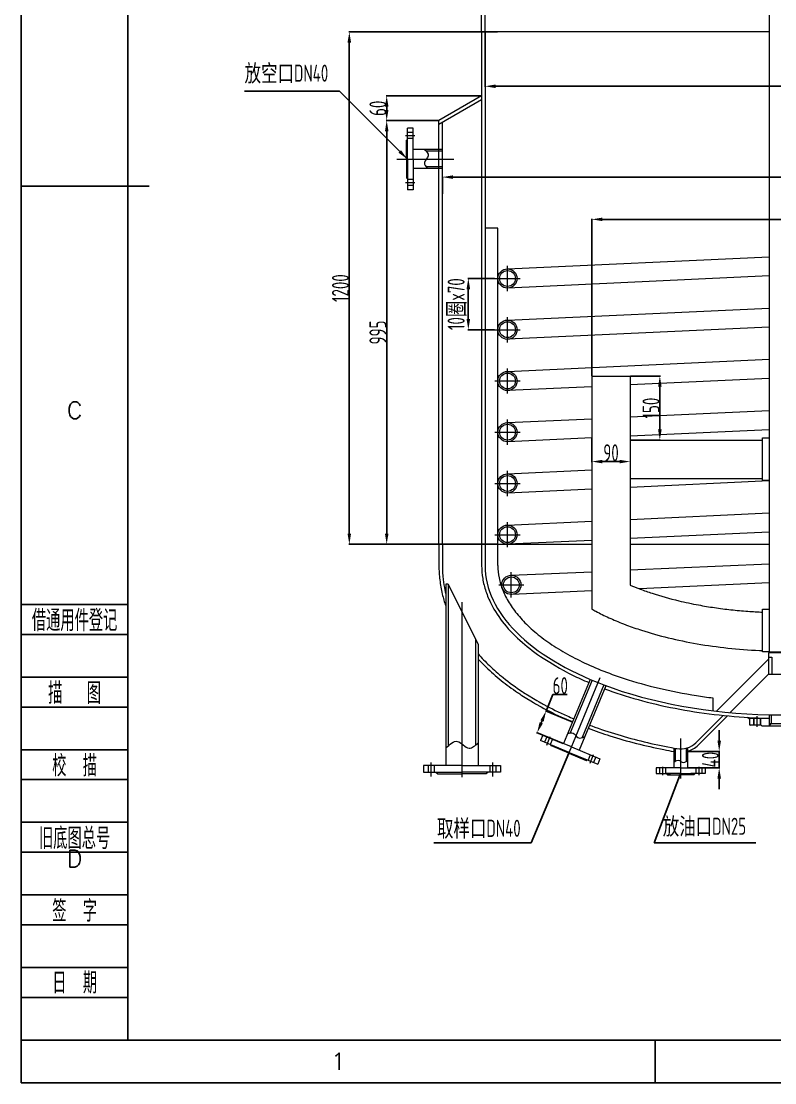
# Model space of a CAD drawing. Header units: millimetres. Extents: x 18684 to 24624, y -156 to 4044.
# Drawn here: x 18684 to 20449, y -156 to 2330 of the extents above; entities that cross this region are included whole.
import ezdxf
from ezdxf.enums import TextEntityAlignment as Align

# ---------------------------------------------------------------- set-up
doc = ezdxf.new("R2010")
doc.units = ezdxf.units.MM
doc.header["$LTSCALE"] = 100
doc.linetypes.add('DASHDOT2', pattern=[12.7, 6.35, -3.175, 0, -3.175])
doc.linetypes.add('HIDDEN2', pattern=[4.7625, 3.175, -1.5875])
doc.layers.get('0').update_dxf_attribs({"lineweight": 20})
for name, color, linetype in [('1轮廓实线层', 7, 'Continuous'), ('2细线层', 4, 'Continuous'), ('6文字层', 3, 'Continuous'), ('图框层', 7, 'Continuous'), ('消隐层', 5, 'Continuous')]:
    doc.layers.add(name, color=color, linetype=linetype)
for name, color, linetype, lineweight in [('中心线', 1, 'DASHDOT2', 13), ('标注线', 140, 'Continuous', 13), ('虚线', 8, 'HIDDEN2', 15)]:
    doc.layers.add(name, color=color, linetype=linetype, lineweight=lineweight)
doc.styles.add('PC_TEXTSTYLE', font='isocp.shx', dxfattribs={"width": 0.8, "bigfont": 'hzfs.shx'})
doc.styles.get("Standard").update_dxf_attribs({"font": 'isocp.shx', "width": 0.707, "bigfont": 'hztxt.shx'})
doc.styles.add('TH_GBDIM', font='romans.shx', dxfattribs={"width": 0.8, "bigfont": 'gbcbig.shx'})
doc.dimstyles.new('ISO-20', dxfattribs={"dimtxt": 20, "dimasz": 13, "dimexe": 1.25, "dimexo": 0.625, "dimtad": 1, "dimtoh": 1, "dimtxsty": 'Standard', "dimcen": 2.5, "dimadec": 0, "dimazin": 0, "dimtfac": 1, "dimtmove": 0, "dimatfit": 3, "dimfxl": 0, "dimarcsym": 0})
doc.dimstyles.new('ISO-30', dxfattribs={"dimtxt": 40, "dimasz": 25, "dimexe": 1.25, "dimexo": 0.625, "dimtad": 1, "dimtoh": 1, "dimtxsty": 'Standard', "dimcen": 2.5, "dimadec": 0, "dimazin": 0, "dimtfac": 1, "dimtmove": 0, "dimatfit": 3, "dimfxl": 0, "dimarcsym": 0})

# ---------------------------------------------------------------- blocks, each defined once
blk = doc.blocks.new('PC_FJL_BLOCK')
at = {"layer": '2细线层'}
for p, q in [((-25, 102), (0, 102)), ((-25, 95), (0, 95)), ((-25, 85), (0, 85)), ((-25, 78), (0, 78)), ((-25, 68), (0, 68)), ((-25, 61), (0, 61)), ((-25, 51), (0, 51)), ((-25, 44), (0, 44)), ((-25, 34), (0, 34)), ((-25, 27), (0, 27)), ((-25, 17), (0, 17)), ((-25, 10), (0, 10)), ((-25, 0), (0, 0))]:
    blk.add_line(p, q, dxfattribs=at)
at = {"layer": '6文字层', "color": 3, "style": 'PC_TEXTSTYLE'}
for s, width, p in [('借通用件登记', 0.667, (-12.5, 98.5)), ('描   图', 0.6667, (-12.5, 81.5)), ('校  描', 0.667, (-12.5, 64.5)), ('旧底图总号', 0.667, (-12.5, 47.5)), ('签  字', 0.667, (-12.5, 30.5)), ('日  期', 0.667, (-12.49, 13.6))]:
    blk.add_text(s, height=5, dxfattribs=dict(at, width=width)).set_placement(p, align=Align.MIDDLE)
at = {"layer": '6文字层', "style": 'PC_TEXTSTYLE'}
for tag, width, p, p2 in [('借通用件登记', 0.671328, (-23.44, 86.36), (-1.25, 86.36)), ('描图', 2.120922, (-23.44, 69.36), (-1.25, 69.36)), ('校图', 2.149976, (-23.75, 52.06), (-1.25, 52.06)), ('旧底图总号', 0.761452, (-22.84, 35.67), (-1.86, 35.67)), ('签字', 2.026939, (-23.14, 18.37), (-1.56, 18.37)), ('日期', 1.89999, (-22.84, 1.37), (-2.17, 1.37))]:
    blk.add_attdef(tag, text='', height=5, dxfattribs=dict(at, width=width)).set_placement(p, p2, align=Align.FIT)
blk = doc.blocks.new('*D254')
at = {"layer": 'Defpoints', "color": 0}
for p in [(19793.1, 1727.4), (19731, 1607.4), (19793.1, 1607.4)]:
    blk.add_point(p, dxfattribs=at)
at = {"layer": '标注线', "color": 0, "lineweight": -2}
for p, q in [((19792.5, 1727.4), (19729.8, 1727.4)), ((19731, 1702.4), (19731, 1632.4)), ((19792.5, 1607.4), (19729.8, 1607.4))]:
    blk.add_line(p, q, dxfattribs=at)
at = {"layer": '标注线', "color": 0}
for points in [[(19726.8, 1702.4), (19735.2, 1702.4), (19731, 1727.4)], [(19726.8, 1632.4), (19735.2, 1632.4), (19731, 1607.4)]]:
    blk.add_solid(points, dxfattribs=at)
at = {"layer": '标注线', "color": 0, "insert": (19704.6, 1667.4), "char_height": 40, "attachment_point": 5, "rotation": 90}
blk.add_mtext('10{\\fSimSun|b0|i0|c134|p54;圈}x70', dxfattribs=at)
blk = doc.blocks.new('*D252')
at = {"layer": 'Defpoints', "color": 0}
for p in [(20110.2, 1499), (20110.2, 1349), (20179.5, 1349)]:
    blk.add_point(p, dxfattribs=at)
at = {"layer": '标注线', "color": 0, "lineweight": -2}
for p, q in [((20110.8, 1499), (20180.8, 1499)), ((20179.5, 1474), (20179.5, 1374)), ((20110.8, 1349), (20180.8, 1349))]:
    blk.add_line(p, q, dxfattribs=at)
at = {"layer": '标注线', "color": 0}
for points in [[(20175.4, 1474), (20183.7, 1474), (20179.5, 1499)], [(20175.4, 1374), (20183.7, 1374), (20179.5, 1349)]]:
    blk.add_solid(points, dxfattribs=at)
at = {"layer": '标注线', "color": 0, "insert": (20158.9, 1424), "char_height": 40, "attachment_point": 5, "rotation": 90}
blk.add_mtext('150', dxfattribs=at)
blk = doc.blocks.new('*D264')
at = {"layer": 'Defpoints', "color": 0}
for p in [(20020.2, 1354), (20110.2, 1298.6), (20110.2, 1298.6)]:
    blk.add_point(p, dxfattribs=at)
at = {"layer": '标注线', "color": 0, "lineweight": -2}
for p, q in [((20020.2, 1353.4), (20020.2, 1297.4)), ((20045.2, 1298.6), (20085.2, 1298.6)), ((20110.2, 1299.2), (20110.2, 1299.9))]:
    blk.add_line(p, q, dxfattribs=at)
at = {"layer": '标注线', "color": 0}
for points in [[(20045.2, 1302.8), (20045.2, 1294.5), (20020.2, 1298.6)], [(20085.2, 1302.8), (20085.2, 1294.5), (20110.2, 1298.6)]]:
    blk.add_solid(points, dxfattribs=at)
at = {"layer": '标注线', "color": 0, "insert": (20065.2, 1319.2), "char_height": 40, "attachment_point": 5}
blk.add_mtext('90', dxfattribs=at)
blk = doc.blocks.new('*D263')
at = {"layer": 'Defpoints', "color": 0}
for p in [(20920.2, 1865.9), (20020.2, 1499), (20920.2, 1499)]:
    blk.add_point(p, dxfattribs=at)
at = {"layer": '标注线', "color": 0, "lineweight": -2}
for p, q in [((20020.2, 1499.7), (20020.2, 1867.1)), ((20045.2, 1865.9), (20895.2, 1865.9)), ((20920.2, 1499.7), (20920.2, 1867.1))]:
    blk.add_line(p, q, dxfattribs=at)
at = {"layer": '标注线', "color": 0}
for points in [[(20045.2, 1870), (20045.2, 1861.7), (20020.2, 1865.9)], [(20895.2, 1870), (20895.2, 1861.7), (20920.2, 1865.9)]]:
    blk.add_solid(points, dxfattribs=at)
at = {"layer": '标注线', "color": 0, "insert": (20642.6, 1886.5), "char_height": 40, "attachment_point": 5}
blk.add_mtext('900', dxfattribs=at)
blk = doc.blocks.new('*D251')
at = {"layer": 'Defpoints', "color": 0}
for p in [(19661.5, 2097.2), (19539.8, 1104.9), (19625.3, 1104.9)]:
    blk.add_point(p, dxfattribs=at)
at = {"layer": '标注线', "color": 0, "lineweight": -2}
for p, q in [((19660.9, 2097.2), (19538.6, 2097.2)), ((19539.8, 2072.2), (19539.8, 1129.9)), ((19624.6, 1104.9), (19538.6, 1104.9))]:
    blk.add_line(p, q, dxfattribs=at)
at = {"layer": '标注线', "color": 0}
for points in [[(19535.7, 2072.2), (19544, 2072.2), (19539.8, 2097.2)], [(19535.7, 1129.9), (19544, 1129.9), (19539.8, 1104.9)]]:
    blk.add_solid(points, dxfattribs=at)
at = {"layer": '标注线', "color": 0, "insert": (19519.2, 1601), "char_height": 40, "attachment_point": 5, "rotation": 90}
blk.add_mtext('995', dxfattribs=at)
blk = doc.blocks.new('*D250')
at = {"layer": 'Defpoints', "color": 0}
for p in [(21270.2, 1964.9), (19670.2, 1924.6), (21270.2, 1924.6)]:
    blk.add_point(p, dxfattribs=at)
at = {"layer": '标注线', "color": 0, "lineweight": -2}
for p, q in [((19670.2, 1925.3), (19670.2, 1966.1)), ((19695.2, 1964.9), (21245.2, 1964.9)), ((21270.2, 1925.3), (21270.2, 1966.1))]:
    blk.add_line(p, q, dxfattribs=at)
at = {"layer": '标注线', "color": 0}
for points in [[(19695.2, 1969), (19695.2, 1960.7), (19670.2, 1964.9)], [(21245.2, 1969), (21245.2, 1960.7), (21270.2, 1964.9)]]:
    blk.add_solid(points, dxfattribs=at)
at = {"layer": '标注线', "color": 0, "insert": (20615.4, 1985.5), "char_height": 40, "attachment_point": 5}
blk.add_mtext('%%c1600', dxfattribs=at)
blk = doc.blocks.new('*D262')
at = {"layer": 'Defpoints', "color": 0}
for p in [(19539.8, 2154.9), (19762.2, 2154.9), (19662.2, 2097.2)]:
    blk.add_point(p, dxfattribs=at)
at = {"layer": '标注线', "color": 0, "lineweight": -2}
for p, q in [((19761.5, 2154.9), (19538.6, 2154.9)), ((19539.8, 2122.2), (19539.8, 2129.9)), ((19661.5, 2097.2), (19538.6, 2097.2))]:
    blk.add_line(p, q, dxfattribs=at)
at = {"layer": '标注线', "color": 0}
for points in [[(19535.7, 2129.9), (19544, 2129.9), (19539.8, 2154.9)], [(19535.7, 2122.2), (19544, 2122.2), (19539.8, 2097.2)]]:
    blk.add_solid(points, dxfattribs=at)
at = {"layer": '标注线', "color": 0, "insert": (19519.2, 2126), "char_height": 40, "attachment_point": 5, "rotation": 90}
blk.add_mtext('60', dxfattribs=at)
blk = doc.blocks.new('*D261')
at = {"layer": 'Defpoints', "color": 0}
for p in [(19452.3, 2304.9), (19800.2, 2304.9), (19800.2, 1104.9)]:
    blk.add_point(p, dxfattribs=at)
at = {"layer": '标注线', "color": 0, "lineweight": -2}
for p, q in [((19799.5, 2304.9), (19451, 2304.9)), ((19452.3, 1129.9), (19452.3, 2279.9)), ((19799.5, 1104.9), (19451, 1104.9))]:
    blk.add_line(p, q, dxfattribs=at)
at = {"layer": '标注线', "color": 0}
for points in [[(19448.1, 2279.9), (19456.4, 2279.9), (19452.3, 2304.9)], [(19448.1, 1129.9), (19456.4, 1129.9), (19452.3, 1104.9)]]:
    blk.add_solid(points, dxfattribs=at)
at = {"layer": '标注线', "color": 0, "insert": (19431.6, 1704.9), "char_height": 40, "attachment_point": 5, "rotation": 90}
blk.add_mtext('1200', dxfattribs=at)
blk = doc.blocks.new('*D260')
at = {"layer": 'Defpoints', "color": 0}
for p in [(19770.2, 2304.9), (21170.2, 2304.9), (21170.2, 2177.6)]:
    blk.add_point(p, dxfattribs=at)
at = {"layer": '标注线', "color": 0, "lineweight": -2}
for p, q in [((19770.2, 2304.3), (19770.2, 2176.3)), ((21170.2, 2304.3), (21170.2, 2176.3)), ((19795.2, 2177.6), (21145.2, 2177.6))]:
    blk.add_line(p, q, dxfattribs=at)
at = {"layer": '标注线', "color": 0}
for points in [[(19795.2, 2181.7), (19795.2, 2173.4), (19770.2, 2177.6)], [(21145.2, 2181.7), (21145.2, 2173.4), (21170.2, 2177.6)]]:
    blk.add_solid(points, dxfattribs=at)
at = {"layer": '标注线', "color": 0, "insert": (20613.1, 2198.2), "char_height": 40, "attachment_point": 5}
blk.add_mtext('%%c1400', dxfattribs=at)
blk = doc.blocks.new('*D258')
at = {"layer": 'Defpoints', "color": 0}
for p in [(20244.3, 619.9), (20318.5, 619.9), (20244.3, 581.3)]:
    blk.add_point(p, dxfattribs=at)
at = {"layer": '标注线', "color": 0, "lineweight": -2}
for p, q in [((20318.5, 644.9), (20318.5, 669.9)), ((20244.9, 619.9), (20319.8, 619.9)), ((20318.5, 581.3), (20318.5, 619.9)), ((20244.9, 581.3), (20319.8, 581.3)), ((20318.5, 556.3), (20318.5, 531.3))]:
    blk.add_line(p, q, dxfattribs=at)
at = {"layer": '标注线', "color": 0}
for points in [[(20314.4, 644.9), (20322.7, 644.9), (20318.5, 619.9)], [(20314.4, 556.3), (20322.7, 556.3), (20318.5, 581.3)]]:
    blk.add_solid(points, dxfattribs=at)
at = {"layer": '标注线', "color": 0, "insert": (20297.9, 600.6), "char_height": 40, "attachment_point": 5, "rotation": 90}
blk.add_mtext('40', dxfattribs=at)
blk = doc.blocks.new('*D257')
at = {"layer": 'Defpoints', "color": 0}
for p in [(19913.1, 714.3), (19974.8, 688.7), (19953.8, 638.2)]:
    blk.add_point(p, dxfattribs=at)
at = {"layer": '标注线', "color": 0, "lineweight": -2}
for p, q in [((19913.1, 714.3), (19929.2, 753.2)), ((19929.2, 753.2), (19962.7, 753.2)), ((19974.2, 689), (19912, 714.8)), ((19901.7, 686.8), (19903.6, 691.2)), ((19953.2, 638.4), (19891, 664.2))]:
    blk.add_line(p, q, dxfattribs=at)
at = {"layer": '标注线', "color": 0}
for points in [[(19899.7, 692.8), (19907.4, 689.6), (19913.1, 714.3)], [(19897.9, 688.4), (19905.6, 685.2), (19892.2, 663.7)]]:
    blk.add_solid(points, dxfattribs=at)
at = {"layer": '标注线', "color": 0, "insert": (19946.3, 773.8), "char_height": 40, "attachment_point": 5}
blk.add_mtext('60', dxfattribs=at)

msp = doc.modelspace()

# ---------------------------------------------------------------- linework, layer by layer
for p, q in [((20435.152, 2953.592), (20435.152, 852.752)), ((19762.152, 2304.912), (19762.152, 1104.912)), ((20435.152, 2304.912), (19762.152, 2304.912)), ((19770.152, 2304.912), (19770.152, 1104.912)), ((19762.152, 2154.912), (19662.152, 2097.177)), ((19762.152, 2145.675), (19662.152, 2087.94)), ((19662.152, 1104.912), (19662.152, 2097.177)), ((19670.152, 1104.912), (19670.152, 2092.559)), ((19602.153, 2079.675), (19588.153, 2079.675)), ((19588.153, 2007.175), (19588.153, 2079.675)), ((19602.153, 2007.175), (19602.153, 2079.675)), ((19586.153, 2051.175), (19588.153, 2053.175)), ((19586.153, 2007.175), (19586.153, 2051.175)), ((19670.152, 2029.675), (19602.153, 2029.675)), ((19670.152, 2025.675), (19632.347, 2025.675)), ((19586.153, 2007.175), (19586.153, 1963.175)), ((19588.153, 2007.175), (19588.153, 1934.675)), ((19602.153, 2007.175), (19602.153, 1934.675)), ((19670.152, 1984.675), (19602.153, 1984.675)), ((19670.152, 1988.675), (19632.613, 1988.675)), ((19586.153, 1963.175), (19588.153, 1961.175)), ((19602.153, 1934.675), (19588.153, 1934.675)), ((19800.152, 1845.03), (19770.152, 1845.03)), ((19800.152, 1054.912), (19800.152, 1845.03)), ((19822.652, 1749.912), (20435.152, 1778.291)), ((20435.152, 1733.278), (19823.694, 1704.936)), ((19822.652, 1629.912), (20435.152, 1658.291)), ((20435.152, 1613.278), (19823.694, 1584.936)), ((19822.652, 1509.912), (20435.152, 1538.291)), ((20020.152, 1499.041), (20110.152, 1499.041)), ((20020.152, 1499.041), (20020.152, 953.318)), ((20110.152, 1499.041), (20110.152, 1009.55)), ((20435.152, 1493.278), (20110.152, 1478.214)), ((20020.152, 1474.042), (19823.694, 1464.936)), ((20110.152, 1403.233), (20435.152, 1418.291)), ((19822.652, 1389.912), (20020.152, 1399.063)), ((20435.152, 1373.278), (20110.152, 1358.214)), ((20020.152, 1354.042), (19823.694, 1344.936)), ((20110.152, 1349.041), (20420.152, 1349.041)), ((20420.152, 1254.041), (20420.152, 1354.041)), ((20420.152, 1354.041), (20435.152, 1354.041)), ((19822.652, 1269.912), (20020.152, 1279.063)), ((20110.152, 1259.041), (20420.152, 1259.041)), ((20435.152, 1253.278), (20110.152, 1238.214)), ((20435.152, 1254.041), (20420.152, 1254.041)), ((20020.152, 1234.042), (19823.694, 1224.936)), ((20110.152, 1163.233), (20435.152, 1178.291)), ((19822.652, 1149.912), (20020.152, 1159.063)), ((20435.152, 1133.278), (20110.152, 1118.214)), ((19662.152, 1104.912), (20020.152, 1104.912)), ((20020.152, 1114.042), (19823.694, 1104.936)), ((20110.152, 1104.912), (20435.152, 1104.912)), ((20110.152, 1044.798), (20435.152, 1059.351)), ((19831.666, 1032.327), (20020.152, 1040.768)), ((19684.152, 1011.879), (19678.152, 1011.879)), ((19678.152, 1011.879), (19678.152, 587.07)), ((19684.152, 1011.879), (19754.152, 869.917)), ((19684.152, 1011.879), (19684.152, 633.024)), ((20020.152, 995.748), (19832.707, 987.352)), ((20435.152, 1014.339), (20131.498, 1000.736)), ((20420.152, 952.752), (20435.152, 952.752)), ((20420.152, 852.752), (20420.152, 952.752)), ((19748.152, 882.085), (19748.152, 634.564)), ((19754.152, 869.917), (19754.152, 587.07)), ((20435.152, 852.752), (20420.152, 852.752)), ((20434.152, 850.752), (20434.152, 800.752)), ((20437.152, 850.752), (20434.152, 850.752)), ((20435.152, 852.752), (20505.152, 852.752)), ((20437.152, 850.752), (20435.152, 852.752)), ((20485.152, 850.752), (20437.152, 850.752)), ((20434.152, 836.107), (20312.007, 713.961)), ((20434.152, 840.752), (20442.152, 840.752)), ((20442.152, 840.752), (20442.152, 800.752)), ((20434.152, 800.752), (20344.04, 710.639)), ((20434.152, 800.752), (20470.152, 800.752)), ((20016.102, 788.53), (19953.824, 638.154)), ((20020.708, 786.584), (19969.544, 663.044)), ((20053.275, 773.748), (19990.78, 622.849)), ((20048.589, 775.5), (19997.508, 652.162)), ((20303.451, 745.212), (20303.451, 714.982)), ((20327.514, 704.213), (20263.613, 640.312)), ((20337.803, 703.189), (20269.27, 634.655)), ((20390.152, 694.348), (20385.003, 699.497)), ((20390.152, 697.348), (20435.152, 697.348)), ((20390.152, 682.348), (20390.152, 697.348)), ((20400.452, 681.348), (20400.452, 697.348)), ((20414.852, 681.348), (20414.852, 697.348)), ((20435.152, 705.35), (20505.152, 705.35)), ((20435.152, 705.35), (20435.152, 679.348)), ((20440.152, 705.35), (20440.152, 684.348)), ((20417.152, 681.348), (20391.152, 681.348)), ((20419.152, 679.348), (20417.152, 681.348)), ((20470.152, 679.348), (20419.152, 679.348)), ((20505.152, 684.348), (20435.152, 684.348)), ((20435.152, 679.348), (20440.152, 684.348)), ((19905.319, 658.243), (19899.962, 645.308)), ((19972.302, 630.502), (19905.319, 658.243)), ((19966.945, 617.567), (19899.962, 645.308)), ((19925.528, 632.555), (19924.445, 635.168)), ((19966.18, 615.719), (19925.528, 632.555)), ((19972.302, 630.502), (20039.284, 602.761)), ((20212.254, 627.742), (20212.254, 581.298)), ((20215.254, 627.198), (20215.254, 596.65)), ((20241.262, 627.388), (20241.262, 596.183)), ((20244.262, 628.298), (20244.262, 581.298)), ((19966.18, 615.719), (20006.831, 598.883)), ((19966.945, 617.567), (20033.927, 589.826)), ((20006.831, 598.883), (20009.444, 599.966)), ((20039.284, 602.761), (20033.927, 589.826)), ((19626.152, 587.07), (19626.152, 571.07)), ((19716.152, 587.07), (19626.152, 587.07)), ((19716.152, 587.07), (19806.152, 587.07)), ((19806.152, 587.07), (19806.152, 571.07)), ((20170.758, 581.298), (20170.758, 568.298)), ((20228.258, 581.298), (20170.758, 581.298)), ((20228.258, 581.298), (20285.758, 581.298)), ((20285.758, 581.298), (20285.758, 568.298)), ((19626.152, 571.07), (19716.152, 571.07)), ((19655.152, 571.07), (19659.925, 567.298)), ((19659.925, 567.298), (19716.152, 567.298)), ((19806.152, 571.07), (19716.152, 571.07)), ((19772.38, 567.298), (19716.152, 567.298)), ((19777.152, 571.07), (19772.38, 567.298)), ((20170.758, 568.298), (20204.228, 568.298)), ((20194.258, 568.298), (20197.258, 565.298)), ((20228.258, 568.298), (20194.258, 568.298)), ((20197.258, 565.298), (20228.258, 565.298)), ((20228.258, 568.298), (20262.258, 568.298)), ((20259.258, 565.298), (20228.258, 565.298)), ((20285.758, 568.298), (20252.287, 568.298)), ((20262.258, 568.298), (20259.258, 565.298))]:
    msp.add_line(p, q)
for points in [[(19762.152, 2304.912), (19762.152, 2354.912)], [(19770.152, 2304.912), (19770.152, 2354.912)], [(19662.152, 1104.912), (19662.152, 1054.912)], [(19670.152, 1104.912), (19670.152, 1054.912)], [(19762.152, 1104.912), (19762.152, 1054.912)], [(19770.152, 1104.912), (19770.152, 1054.912)]]:
    msp.add_lwpolyline(points)
for centre, radius in [((19822.652, 1727.412), 22.5), ((19822.652, 1727.412), 18.5), ((19822.652, 1607.412), 22.5), ((19822.652, 1607.412), 18.5), ((19822.652, 1487.412), 22.5), ((19822.652, 1487.412), 18.5), ((19822.652, 1367.412), 22.5), ((19822.652, 1367.412), 18.5), ((19822.652, 1247.412), 22.5), ((19822.652, 1247.412), 18.5), ((19822.652, 1127.412), 22.5), ((19822.652, 1127.412), 18.5), ((19831.666, 1009.827), 22.5), ((19831.666, 1009.827), 18.5)]:
    msp.add_circle(centre, radius)
for centre, radius, start, end in [((20391.152, 682.348), 1, 180, 270), ((20228.258, 675.668), 50, 259.981808, 315), ((20228.254, 675.674), 58.007, 286.019481, 314.998192)]:
    msp.add_arc(centre, radius, start, end)
for major_axis, ratio, start_param, end_param in [((700, 0.009), 0.49999235, 3.1415656, 4.06608662), ((-700, 0), 0.5, 0.92450073, 1.52077547)]:
    msp.add_ellipse((20470.152, 1054.912), major_axis=major_axis, ratio=ratio, start_param=start_param, end_param=end_param)
for points, knots in [([(19662.152, 1054.912), (19662.152, 1043.744), (19662.815, 1032.588), (19665.447, 1010.372), (19667.424, 999.316), (19672.275, 978.974), (19674.996, 969.641), (19678.152, 960.464)], [0, 0, 0, 0, 0.059168506, 0.059168506, 0.118664747, 0.118664747, 0.170311596, 0.170311596, 0.170311596, 0.170311596]), ([(19670.152, 1054.912), (19670.152, 1044.03), (19670.8, 1033.158), (19673.063, 1014.104), (19674.416, 1005.889), (19676.754, 994.77), (19677.429, 991.795), (19678.152, 988.832)], [0, 0, 0, 0, 0.059332712, 0.059332712, 0.104716793, 0.104716793, 0.121382184, 0.121382184, 0.121382184, 0.121382184]), ([(19762.152, 1054.912), (19762.152, 1044.796), (19762.992, 1034.681), (19766.339, 1014.545), (19768.846, 1004.525), (19775.493, 984.668), (19779.633, 974.831), (19792.653, 949.201), (19802.873, 933.626), (19827.325, 903.429), (19841.558, 888.806), (19872.356, 861.952), (19888.615, 849.623), (19906.301, 837.866)], [0, 0, 0, 0, 0.082917132, 0.082917132, 0.165834265, 0.165834265, 0.248751397, 0.248751397, 0.384707001, 0.384707001, 0.520662604, 0.520662604, 0.644874141, 0.644874141, 0.644874141, 0.644874141]), ([(19800.152, 1054.912), (19800.152, 1045.337), (19801.098, 1035.761), (19804.918, 1016.537), (19807.796, 1006.888), (19815.571, 987.522), (19820.47, 977.805), (19832.359, 958.393), (19839.349, 948.7), (19855.431, 929.478), (19864.523, 919.951), (19884.759, 901.22), (19895.902, 892.017), (19920.144, 874.082), (19933.242, 865.351), (19961.26, 848.493), (19976.18, 840.366), (20007.685, 824.834), (20024.27, 817.427), (20058.928, 803.434), (20077.001, 796.846), (20121.856, 782.144), (20149.253, 774.458), (20206.017, 761.027), (20235.384, 755.281), (20277.996, 748.603), (20290.675, 746.816), (20303.451, 745.212)], [0, 0, 0, 0, 0.09905282, 0.09905282, 0.19810564, 0.19810564, 0.29715846, 0.29715846, 0.39621128, 0.39621128, 0.4952641, 0.4952641, 0.59431692, 0.59431692, 0.69336974, 0.69336974, 0.79242256, 0.79242256, 0.89147538, 0.89147538, 0.9905282, 0.9905282, 1.12879488, 1.12879488, 1.26706155, 1.26706155, 1.32484203, 1.32484203, 1.32484203, 1.32484203]), ([(20110.152, 1009.55), (20117.54, 1006.208), (20123.737, 1003.71), (20131.183, 1000.855), (20132.232, 1000.456), (20133.286, 1000.059)], [4.0102905279, 4.0102905279, 4.0102905279, 4.0102905279, 4.0582686146, 4.0582686146, 4.066086618, 4.066086618, 4.066086618, 4.066086618]), ([(20133.289, 1000.057), (20142.292, 996.662), (20151.698, 993.35), (20180.979, 983.768), (20201.942, 977.845), (20238.901, 969.011), (20254.302, 965.742), (20282.349, 960.529), (20294.836, 958.452), (20320.21, 954.72), (20333.093, 953.065), (20359.154, 950.202), (20372.334, 948.992), (20397.206, 947.157), (20408.871, 946.476), (20420.581, 945.974)], [0.924500729, 0.924500729, 0.924500729, 0.924500729, 0.991273015, 0.991273015, 1.124817587, 1.124817587, 1.214893768, 1.214893768, 1.284687968, 1.284687968, 1.354482168, 1.354482168, 1.424276369, 1.424276369, 1.485175753, 1.485175753, 1.485175753, 1.485175753]), ([(20020.152, 953.318), (20023.286, 951.552), (20026.492, 949.793), (20039.384, 942.906), (20049.612, 937.847), (20071.201, 927.989), (20082.562, 923.19), (20096.781, 917.653), (20099.143, 916.748), (20101.525, 915.849)], [3.867231983, 3.867231983, 3.867231983, 3.867231983, 3.893941943, 3.893941943, 3.972288157, 3.972288157, 4.050634372, 4.050634372, 4.066086618, 4.066086618, 4.066086618, 4.066086618]), ([(20101.527, 915.848), (20112.815, 911.591), (20124.544, 907.492), (20156.56, 897.161), (20177.517, 891.25), (20221.129, 880.638), (20243.785, 875.939), (20290.357, 867.892), (20314.273, 864.545), (20362.915, 859.297), (20387.64, 857.396), (20415.077, 856.126), (20417.614, 856.016), (20420.152, 855.914)], [0.924500729, 0.924500729, 0.924500729, 0.924500729, 0.997734761, 0.997734761, 1.117914381, 1.117914381, 1.238094001, 1.238094001, 1.358273622, 1.358273622, 1.478453242, 1.478453242, 1.490687529, 1.490687529, 1.490687529, 1.490687529]), ([(19754.152, 848.128), (19762.389, 838.753), (19771.103, 829.686), (19790.489, 811.095), (19801.275, 801.645), (19826.933, 780.966), (19842.118, 769.952), (19858.775, 759.001), (19859.498, 758.528), (19860.222, 758.056)], [0.413942084, 0.413942084, 0.413942084, 0.413942084, 0.480651389, 0.480651389, 0.555253309, 0.555253309, 0.650223281, 0.650223281, 0.654521162, 0.654521162, 0.654521162, 0.654521162]), ([(19754.152, 836.151), (19760.093, 829.668), (19766.256, 823.337), (19783.746, 806.358), (19795.504, 796.007), (19820.17, 776.156), (19833.081, 766.651), (19849.729, 755.381), (19852.958, 753.238), (19856.217, 751.118)], [0.429651676, 0.429651676, 0.429651676, 0.429651676, 0.475642189, 0.475642189, 0.555891377, 0.555891377, 0.636140565, 0.636140565, 0.655227997, 0.655227997, 0.655227997, 0.655227997]), ([(19906.301, 837.866), (19951.561, 810.558), (19963.175, 804.409), (19987.401, 792.469), (20000.024, 786.684), (20013.041, 781.139)], [0.72099385, 0.72099385, 0.72099385, 0.72099385, 0.792573811, 0.792573811, 0.865135112, 0.865135112, 0.865135112, 0.865135112]), ([(19856.217, 751.118), (19891.928, 729.432), (19893.471, 728.56), (19911.851, 718.26), (19929.335, 709.337), (19956.39, 696.735), (19965.513, 692.678), (19974.776, 688.744)], [0.719981035, 0.719981035, 0.719981035, 0.719981035, 0.728475281, 0.728475281, 0.820809997, 0.820809997, 0.866665212, 0.866665212, 0.866665212, 0.866665212]), ([(19860.222, 758.056), (19898.891, 734.672), (19903.44, 732.144), (19925.402, 720.242), (19943.456, 711.355), (19967.317, 700.665), (19972.553, 698.38), (19977.837, 696.136)], [0.72005175, 0.72005175, 0.72005175, 0.72005175, 0.745193253, 0.745193253, 0.840163225, 0.840163225, 0.866555804, 0.866555804, 0.866555804, 0.866555804]), ([(20050.212, 766.352), (20075.194, 757.082), (20101.38, 748.647), (20156.502, 733.364), (20185.495, 726.569), (20245.034, 715.01), (20275.579, 710.246), (20337.665, 702.834), (20369.206, 700.185), (20412.333, 698.055), (20423.736, 697.632), (20435.152, 697.348)], [0.932361803, 0.932361803, 0.932361803, 0.932361803, 1.064485018, 1.064485018, 1.200440621, 1.200440621, 1.336396225, 1.336396225, 1.472351828, 1.472351828, 1.521060151, 1.521060151, 1.521060151, 1.521060151]), ([(20011.924, 673.904), (20028.422, 667.711), (20045.301, 661.882), (20082.731, 650.01), (20103.414, 644.104), (20145.588, 633.313), (20167.077, 628.429), (20196.643, 622.513), (20204.429, 621.029), (20212.254, 619.61)], [0.926807822, 0.926807822, 0.926807822, 0.926807822, 1.005479429, 1.005479429, 1.097814146, 1.097814146, 1.190148862, 1.190148862, 1.222920008, 1.222920008, 1.222920008, 1.222920008]), ([(20014.987, 681.299), (20016.635, 680.681), (20018.288, 680.066), (20039.796, 672.132), (20060.199, 665.333), (20121.331, 646.981), (20163.376, 636.865), (20210.951, 627.973), (20215.25, 627.191), (20219.56, 626.43)], [0.927210407, 0.927210407, 0.927210407, 0.927210407, 0.935133197, 0.935133197, 1.030103169, 1.030103169, 1.213049398, 1.213049398, 1.231165721, 1.231165721, 1.231165721, 1.231165721])]:
    msp.add_open_spline(points, degree=3, knots=knots)
at = {"layer": '1轮廓实线层'}
msp.add_line((18683.924, 1943.8), (18983.924, 1943.8), dxfattribs=at)
at = {"layer": '2细线层'}
for p, q in [((18683.924, -156.2), (18683.924, 4043.8)), ((18683.924, -156.2), (18683.924, -56.2)), ((20168.924, -156.2), (20168.924, -56.2)), ((18683.924, -156.2), (24623.924, -156.2))]:
    msp.add_line(p, q, dxfattribs=at)
at = {"layer": '中心线'}
for p, q in [((19583.83, 2062.175), (19605.675, 2062.175)), ((19563.658, 2007.175), (19697.081, 2007.175)), ((19583.83, 1952.175), (19605.675, 1952.175)), ((19822.652, 1697.889), (19822.652, 1756.936)), ((19793.129, 1727.412), (19852.176, 1727.412)), ((19822.652, 1577.889), (19822.652, 1636.936)), ((19793.129, 1607.412), (19852.176, 1607.412)), ((19822.652, 1457.889), (19822.652, 1516.936)), ((19793.129, 1487.412), (19852.176, 1487.412)), ((19822.652, 1337.889), (19822.652, 1396.936)), ((19793.129, 1367.412), (19852.176, 1367.412)), ((19822.652, 1217.889), (19822.652, 1276.936)), ((19793.129, 1247.412), (19852.176, 1247.412)), ((19822.652, 1097.889), (19822.652, 1156.936)), ((19793.129, 1127.412), (19852.176, 1127.412)), ((19831.666, 980.304), (19831.666, 1039.351)), ((19802.142, 1009.827), (19861.189, 1009.827)), ((19716.152, 969.19), (19716.152, 559.83)), ((20039.285, 792.238), (19961.781, 605.098)), ((20407.652, 677.502), (20407.652, 702.604)), ((19914.476, 634.618), (19922.835, 654.8)), ((20228.258, 649.72), (20228.258, 556.536)), ((20016.105, 592.528), (20024.464, 612.71)), ((19643.652, 560.795), (19643.652, 594.214)), ((19788.652, 560.795), (19788.652, 594.214)), ((20185.758, 583.955), (20185.758, 564.154)), ((20270.758, 583.955), (20270.758, 564.154))]:
    msp.add_line(p, q, dxfattribs=at)
at = {"layer": '图框层'}
for q in [(18933.924, 3943.8), (24523.924, -56.2)]:
    msp.add_line((18933.924, -56.2), q, dxfattribs=at)
at = {"layer": '标注线'}
for p, q in [((20399.652, 681.348), (20399.652, 697.348)), ((20415.652, 681.348), (20415.652, 697.348))]:
    msp.add_line(p, q, dxfattribs=at)
for points in [[(19628.645, 2029.675), (19637.14, 2014.962), (19627.973, 1999.085), (19636.293, 1984.675)], [(19963.337, 661.124), (19976.134, 662.81), (19987.348, 652.252), (20003.858, 654.426)], [(19678.152, 627.27), (19705.732, 643.193), (19732.78, 627.576), (19754.152, 639.916)], [(20212.254, 595.038), (20225.221, 598.512), (20232.141, 594.517), (20244.262, 597.764)]]:
    msp.add_spline(points, degree=3, dxfattribs=at)
at = {"layer": '消隐层'}
for p, q in [((18683.924, 1943.8), (18933.924, 1943.8)), ((18683.924, 893.8), (18933.924, 893.8)), ((18683.924, -156.2), (18933.924, -156.2))]:
    msp.add_line(p, q, dxfattribs=at)
at = {"layer": '虚线'}
for p, q in [((19602.153, 2069.175), (19588.153, 2069.175)), ((19602.153, 2055.175), (19588.153, 2055.175)), ((19602.153, 1959.175), (19588.153, 1959.175)), ((19602.153, 1945.175), (19588.153, 1945.175)), ((19915.02, 654.225), (19909.663, 641.291)), ((19927.955, 648.868), (19922.598, 635.934)), ((20016.649, 612.135), (20011.292, 599.201)), ((20029.583, 606.778), (20024.227, 593.844)), ((19636.652, 587.07), (19636.652, 571.07)), ((19650.652, 587.07), (19650.652, 571.07)), ((19781.652, 587.07), (19781.652, 571.07)), ((19795.652, 587.07), (19795.652, 571.07)), ((20178.758, 581.298), (20178.758, 568.298)), ((20192.758, 581.298), (20192.758, 568.298)), ((20263.758, 581.298), (20263.758, 568.298)), ((20277.758, 581.298), (20277.758, 568.298))]:
    msp.add_line(p, q, dxfattribs=at)

# ---------------------------------------------------------------- block references
at = {"layer": '图框层', "xscale": 10, "yscale": 10, "zscale": 10}
msp.add_blockref('PC_FJL_BLOCK', (18933.924, -56.2), dxfattribs=at)

# ---------------------------------------------------------------- texts
at = {"layer": '6文字层', "style": 'TH_GBDIM'}
msp.add_text('1', height=40, dxfattribs=at).set_placement((19426.424, -106.2), align=Align.MIDDLE)
at = {"layer": '标注线', "char_height": 40, "width": 517.82235, "attachment_point": 1}
for s, insert in [('{\\fSimSun|b0|i0|c134|p54;放空口}DN40', (19207.056, 2228.24)), ('{\\fSimSun|b0|i0|c134|p54;取样口}DN40', (19657.629, 459.762)), ('{\\fSimSun|b0|i0|c134|p54;放油口}DN25', (20186.346, 464.474))]:
    msp.add_mtext(s, dxfattribs=dict(at, insert=insert))
at = {"layer": '消隐层', "style": 'TH_GBDIM'}
for s, p in [('C', (18808.924, 1418.8)), ('D', (18808.924, 368.8))]:
    msp.add_text(s, height=40, dxfattribs=at).set_placement(p, align=Align.MIDDLE)

# ---------------------------------------------------------------- dimensions: what is measured, and where the dimension line sits
at = {"layer": '标注线'}
dim = msp.add_linear_dim(base=(19452.259, 2304.912), p1=(19800.152, 1104.912), p2=(19800.152, 2304.912), angle=90, dimstyle='ISO-30', dxfattribs=at)
dim.commit()
dim.dimension.update_dxf_attribs({"geometry": '*D261', "text_midpoint": (19431.63, 1704.912)})
for base, p1, p2, picture, middle in [((21170.152, 2177.58), (19770.152, 2304.912), (21170.152, 2304.912), '*D260', (20613.071, 2177.58)), ((21270.152, 1964.864), (19670.152, 1924.637), (21270.152, 1924.637), '*D250', (20615.375, 1964.864))]:
    dim = msp.add_linear_dim(base=base, p1=p1, p2=p2, text='%%c<>', dimstyle='ISO-30', dxfattribs=at)
    dim.commit()
    dim.dimension.update_dxf_attribs({"geometry": picture, "text_midpoint": middle, "dimtype": 160})
for base, p1, p2, text, picture, middle in [((19539.839, 2154.912), (19662.152, 2097.177), (19762.152, 2154.912), '60', '*D262', (19519.214, 2126.045)), ((19539.839, 1104.912), (19661.527, 2097.177), (19625.268, 1104.912), '995', '*D251', (19519.214, 1601.045)), ((20318.518, 619.919), (20244.262, 581.298), (20244.262, 619.919), '40', '*D258', (20297.893, 600.609))]:
    dim = msp.add_linear_dim(base=base, p1=p1, p2=p2, angle=90, text=text, dimstyle='ISO-30', dxfattribs=at)
    dim.commit()
    dim.dimension.update_dxf_attribs({"geometry": picture, "text_midpoint": middle})
dim = msp.add_linear_dim(base=(20920.152, 1865.874), p1=(20020.152, 1499.041), p2=(20920.152, 1499.041), dimstyle='ISO-30', dxfattribs=at)
dim.commit()
dim.dimension.update_dxf_attribs({"geometry": '*D263', "text_midpoint": (20642.572, 1865.874), "dimtype": 160})
for base, p1, p2, angle, text, picture, middle, dimtype in [((19731.015, 1607.412), (19793.129, 1727.412), (19793.129, 1607.412), 90, '10{\\fSimSun|b0|i0|c134|p54;圈}x70', '*D254', (19731.015, 1667.412), 160), ((19913.125, 714.277), (19953.824, 638.154), (19974.776, 688.744), 67.502887, '60', '*D257', (19946.276, 753.187), 161)]:
    dim = msp.add_linear_dim(base=base, p1=p1, p2=p2, angle=angle, text=text, dimstyle='ISO-30', dxfattribs=at)
    dim.commit()
    dim.dimension.update_dxf_attribs({"geometry": picture, "text_midpoint": middle, "dimtype": dimtype})
dim = msp.add_linear_dim(base=(20179.537, 1349.041), p1=(20110.152, 1499.041), p2=(20110.152, 1349.041), angle=90, dimstyle='ISO-30', dxfattribs=at)
dim.commit()
dim.dimension.update_dxf_attribs({"geometry": '*D252', "text_midpoint": (20179.537, 1424.041), "dimtype": 160})
dim = msp.add_linear_dim(base=(20110.152, 1298.62), p1=(20020.152, 1354.042), p2=(20110.152, 1298.62), dimstyle='ISO-30', dxfattribs=at)
dim.commit()
dim.dimension.update_dxf_attribs({"geometry": '*D264', "text_midpoint": (20065.152, 1319.245)})

# ---------------------------------------------------------------- leaders
for points, dimstyle in [([(19588.153, 2007.175), (19429.445, 2165.883), (19207.056, 2165.883)], 'ISO-30'), ([(19966.18, 615.719), (19878.371, 405.954), (19650.244, 405.954)], 'ISO-20'), ([(20228.258, 568.298), (20165.91, 405.954), (20404.259, 405.954)], 'ISO-20')]:
    msp.add_leader(points, dimstyle=dimstyle, override={"dimgap": 0.625, "dimtad": 0}, dxfattribs=at)

doc.saveas('drawing.dxf')
